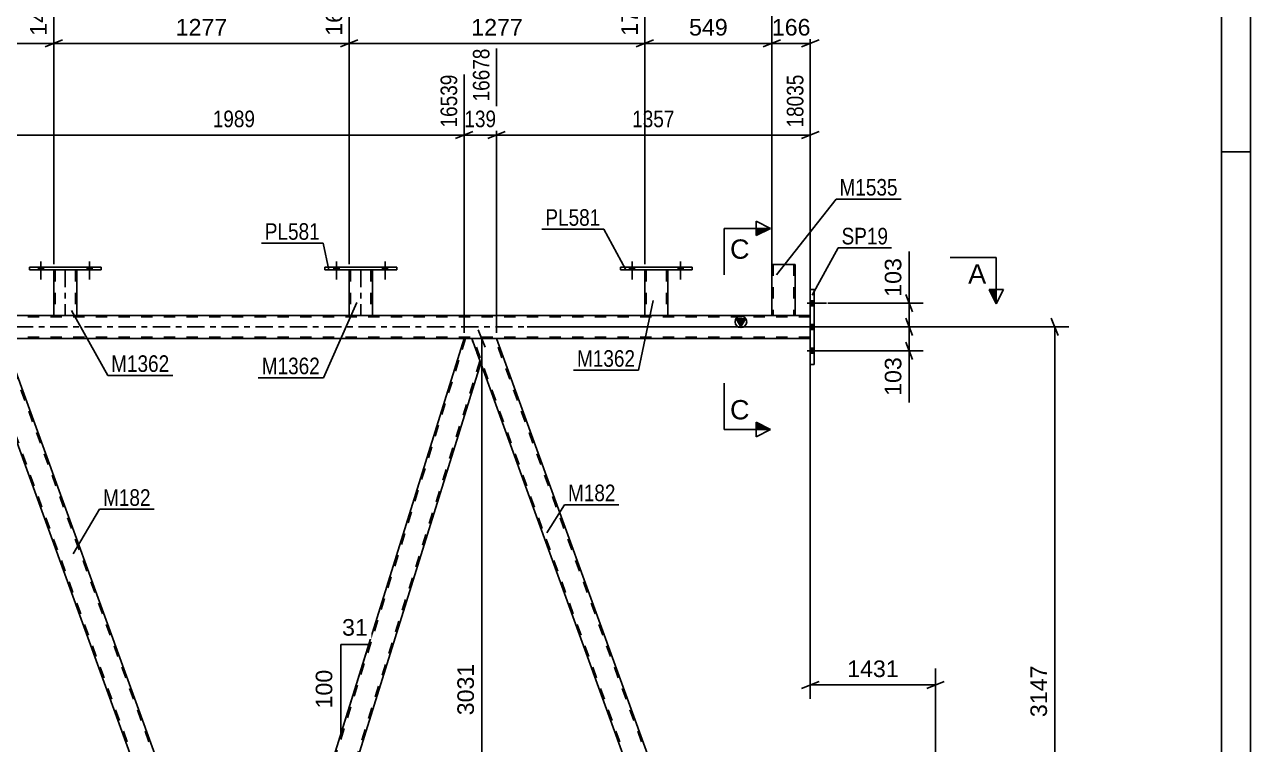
# Model space of a CAD drawing. Header units: millimetres. Extents: x 0 to 3371, y 0 to 1899.
# Drawn here: x 629.1 to 841, y 344.7 to 469 of the extents above; entities that cross this region are included whole.
import ezdxf

# ---------------------------------------------------------------- set-up
doc = ezdxf.new("R2010")
doc.units = ezdxf.units.MM
doc.linetypes.add('DXK_LINE_DOT2', pattern=[3.9198, 1.9599, -1.9599])
doc.linetypes.add('DXK_LINE_DOT3', pattern=[5.9187, 2.979, -0.9799, 0.9799, -0.9799])
doc.styles.add('Arial', font='ARIAL.TTF', dxfattribs={"height": 0.2})
doc.styles.add('Arial Narrow', font='ARIALN.TTF', dxfattribs={"height": 0.2})

# ---------------------------------------------------------------- blocks, each defined once
blk = doc.blocks.new('Unknown-203723636-1133')
at = {"color": 5, "linetype": 'Continuous'}
for p, q in [((841, 0), (841, 594)), ((836, 5), (836, 589)), ((841, 447), (836, 447))]:
    blk.add_line(p, q, dxfattribs=at)
blk = doc.blocks.new('Part-203723636-5154 - 5074')
at = {"linetype": 'Continuous'}
blk.add_hatch(color=2, dxfattribs=at).paths.add_polyline_path([(752.93, 416.76), (752.13, 418.16), (753.73, 418.16)])
at = {"color": 7, "linetype": 'DXK_LINE_DOT2'}
for p, q in [((764.93, 418.52), (100.87, 418.52)), ((762.29, 418.76), (758.29, 418.76)), ((764.93, 418.76), (764.93, 414.76)), ((764.93, 415), (100.87, 415)), ((710.67, 414.76), (705.09, 414.76))]:
    blk.add_line(p, q, dxfattribs=at)
at = {"color": 2, "linetype": 'Continuous'}
for p, q in [((758.29, 418.76), (568.71, 418.76)), ((752.93, 416.76), (752.13, 418.16)), ((752.13, 418.16), (753.73, 418.16)), ((753.73, 418.16), (752.93, 416.76)), ((764.93, 418.76), (762.29, 418.76)), ((705.09, 414.76), (625.53, 414.76)), ((764.93, 414.76), (710.67, 414.76))]:
    blk.add_line(p, q, dxfattribs=at)
at = {"color": 7, "linetype": 'DXK_LINE_DOT3'}
blk.add_line((100.87, 416.76), (764.93, 416.76), dxfattribs=at)
at = {"color": 2, "linetype": 'Continuous'}
blk.add_circle((752.93, 417.66), 1, dxfattribs=at)
blk = doc.blocks.new('Bolt-203723636-5216 - 5074')
at = {"linetype": 'Continuous'}
for points in [[(631.52, 426.6), (632.4, 426.6), (632.4, 427.08), (631.52, 427.08)], [(639.92, 426.6), (640.8, 426.6), (640.8, 427.08), (639.92, 427.08)]]:
    blk.add_hatch(color=1, dxfattribs=at).paths.add_polyline_path(points)
at = {"color": 1, "linetype": 'Continuous'}
for p, q in [((631.96, 428.08), (631.96, 424.96)), ((640.36, 428.08), (640.36, 424.96)), ((631.52, 427.08), (631.52, 426.6)), ((632.4, 427.08), (632.4, 426.6)), ((639.92, 427.08), (639.92, 426.6)), ((640.8, 427.08), (640.8, 426.6))]:
    blk.add_line(p, q, dxfattribs=at)
blk = doc.blocks.new('Part-203723636-5229 - 5074')
at = {"color": 2, "linetype": 'Continuous'}
for p, q in [((764.93, 410.26), (764.93, 423.26)), ((764.93, 423.26), (765.57, 423.26)), ((765.57, 423.26), (765.57, 410.26)), ((765.57, 410.26), (764.93, 410.26))]:
    blk.add_line(p, q, dxfattribs=at)
blk = doc.blocks.new('Bolt-203723636-5231 - 5074')
at = {"linetype": 'Continuous'}
for points in [[(631.52, 426.6), (632.4, 426.6), (632.4, 427.08), (631.52, 427.08)], [(639.92, 426.6), (640.8, 426.6), (640.8, 427.08), (639.92, 427.08)]]:
    blk.add_hatch(color=1, dxfattribs=at).paths.add_polyline_path(points)
at = {"color": 1, "linetype": 'Continuous'}
for p, q in [((631.96, 428.08), (631.96, 424.96)), ((640.36, 428.08), (640.36, 424.96)), ((631.52, 427.08), (631.52, 426.6)), ((632.4, 427.08), (632.4, 426.6)), ((639.92, 427.08), (639.92, 426.6)), ((640.8, 427.08), (640.8, 426.6))]:
    blk.add_line(p, q, dxfattribs=at)
blk = doc.blocks.new('Part-203723636-5262 - 5074')
at = {"color": 2, "linetype": 'Continuous'}
for p, q in [((706.41, 414.76), (710.67, 414.76)), ((754.79, 293.54), (710.67, 414.76)), ((750.53, 293.54), (707.96, 410.51))]:
    blk.add_line(p, q, dxfattribs=at)
at = {"color": 7, "linetype": 'DXK_LINE_DOT2'}
for p, q in [((707.96, 410.51), (706.41, 414.76)), ((750.78, 293.54), (706.66, 414.76)), ((754.53, 293.54), (710.41, 414.76)), ((754.79, 293.54), (750.53, 293.54))]:
    blk.add_line(p, q, dxfattribs=at)
blk = doc.blocks.new('Bolt-203723636-5294 - 5074')
at = {"linetype": 'Continuous'}
for points in [[(765.57, 420.42), (765.57, 421.3), (764.93, 421.3), (764.93, 420.42)], [(765.57, 420.42), (765.57, 421.3), (764.93, 421.3), (764.93, 420.42)], [(765.57, 420.42), (765.57, 421.3), (764.93, 421.3), (764.93, 420.42)], [(765.57, 416.32), (765.57, 417.2), (764.93, 417.2), (764.93, 416.32)], [(765.57, 416.32), (765.57, 417.2), (764.93, 417.2), (764.93, 416.32)], [(765.57, 412.22), (765.57, 413.1), (764.93, 413.1), (764.93, 412.22)], [(765.57, 412.22), (765.57, 413.1), (764.93, 413.1), (764.93, 412.22)], [(765.57, 412.22), (765.57, 413.1), (764.93, 413.1), (764.93, 412.22)]]:
    blk.add_hatch(color=1, dxfattribs=at).paths.add_polyline_path(points)
at = {"color": 1, "linetype": 'Continuous'}
for p, q in [((764.41, 420.86), (767.73, 420.86)), ((764.41, 420.86), (767.73, 420.86)), ((764.41, 420.86), (767.73, 420.86)), ((764.93, 421.3), (765.57, 421.3)), ((764.93, 421.3), (765.57, 421.3)), ((764.93, 421.3), (765.57, 421.3)), ((764.93, 420.42), (765.57, 420.42)), ((764.93, 420.42), (765.57, 420.42)), ((764.93, 420.42), (765.57, 420.42)), ((764.41, 416.76), (767.73, 416.76)), ((764.41, 416.76), (767.73, 416.76)), ((764.93, 417.2), (765.57, 417.2)), ((764.93, 417.2), (765.57, 417.2)), ((764.93, 416.32), (765.57, 416.32)), ((764.93, 416.32), (765.57, 416.32)), ((764.41, 412.66), (767.73, 412.66)), ((764.41, 412.66), (767.73, 412.66)), ((764.41, 412.66), (767.73, 412.66)), ((764.93, 413.1), (765.57, 413.1)), ((764.93, 413.1), (765.57, 413.1)), ((764.93, 413.1), (765.57, 413.1)), ((764.93, 412.22), (765.57, 412.22)), ((764.93, 412.22), (765.57, 412.22)), ((764.93, 412.22), (765.57, 412.22))]:
    blk.add_line(p, q, dxfattribs=at)
blk = doc.blocks.new('Part-203723636-5314 - 5074')
at = {"color": 7, "linetype": 'DXK_LINE_DOT2'}
for p, q in [((705.34, 414.76), (668.52, 296.64)), ((707.82, 410.88), (671.25, 293.54)), ((668.81, 298.36), (668.39, 297.01)), ((669.65, 293.54), (668.39, 297.01)), ((673, 298.36), (671.5, 293.54)), ((671.5, 293.54), (669.65, 293.54))]:
    blk.add_line(p, q, dxfattribs=at)
at = {"color": 2, "linetype": 'Continuous'}
for p, q in [((705.09, 414.76), (668.81, 298.36)), ((706.41, 414.76), (705.09, 414.76)), ((707.96, 410.51), (706.41, 414.76)), ((707.96, 410.51), (673, 298.36))]:
    blk.add_line(p, q, dxfattribs=at)
blk = doc.blocks.new('Part-203723636-5319 - 5074')
at = {"color": 2, "linetype": 'Continuous'}
for p, q in [((625.53, 414.76), (621.27, 414.76)), ((625.53, 414.76), (667.9, 298.36)), ((663.64, 298.36), (622.82, 410.51))]:
    blk.add_line(p, q, dxfattribs=at)
at = {"color": 7, "linetype": 'DXK_LINE_DOT2'}
for p, q in [((621.27, 414.76), (622.82, 410.51)), ((665.65, 293.54), (621.53, 414.76)), ((669.4, 293.54), (625.28, 414.76)), ((665.4, 293.54), (663.64, 298.36)), ((669.65, 293.54), (667.9, 298.36)), ((669.65, 293.54), (665.4, 293.54))]:
    blk.add_line(p, q, dxfattribs=at)
blk = doc.blocks.new('Part-203723636-5446 - 5074')
at = {"color": 2, "linetype": 'Continuous'}
for p, q in [((681.04, 426.6), (681.04, 427.08)), ((681.04, 427.08), (693.44, 427.08)), ((693.44, 426.6), (681.04, 426.6)), ((693.44, 427.08), (693.44, 426.6))]:
    blk.add_line(p, q, dxfattribs=at)
blk = doc.blocks.new('Part-203723636-5451 - 5074')
at = {"color": 2, "linetype": 'Continuous'}
for p, q in [((685.24, 426.6), (685.24, 418.76)), ((689.24, 426.6), (689.24, 418.76)), ((689.2, 418.76), (685.24, 418.76)), ((689.24, 418.76), (689.2, 418.76))]:
    blk.add_line(p, q, dxfattribs=at)
at = {"color": 7, "linetype": 'DXK_LINE_DOT2'}
for p, q in [((685.24, 426.6), (689.24, 426.6)), ((685.24, 426.6), (685.24, 426.6)), ((685.24, 426.6), (685.24, 426.6)), ((685.48, 426.6), (685.48, 418.76)), ((689, 426.6), (689, 418.76)), ((689.24, 426.6), (689.24, 426.6)), ((689.24, 426.6), (689.24, 426.6)), ((688.98, 418.76), (689, 418.76)), ((689.24, 418.76), (689.24, 418.76))]:
    blk.add_line(p, q, dxfattribs=at)
at = {"color": 7, "linetype": 'DXK_LINE_DOT3'}
blk.add_line((687.24, 426.6), (687.24, 418.76), dxfattribs=at)
blk = doc.blocks.new('Part-203723636-5464 - 5074')
at = {"color": 2, "linetype": 'Continuous'}
for p, q in [((758.29, 427.56), (758.29, 418.76)), ((761.81, 427.56), (758.29, 427.56)), ((761.81, 427.56), (762.29, 427.56)), ((762.29, 427.56), (762.29, 418.76)), ((758.29, 418.76), (762.26, 418.76)), ((762.29, 418.76), (762.26, 418.76))]:
    blk.add_line(p, q, dxfattribs=at)
at = {"color": 7, "linetype": 'DXK_LINE_DOT2'}
for p, q in [((758.53, 427.56), (758.53, 418.76)), ((762.05, 427.56), (761.9, 427.56)), ((761.98, 427.56), (762, 427.56)), ((762, 427.56), (762.03, 427.56)), ((762.03, 427.56), (762.05, 427.56)), ((762.05, 427.56), (762.05, 418.76)), ((762.03, 418.76), (762.05, 418.76))]:
    blk.add_line(p, q, dxfattribs=at)
blk = doc.blocks.new('Part-203723636-5469 - 5074')
at = {"color": 2, "linetype": 'Continuous'}
for p, q in [((732.12, 426.6), (732.12, 427.08)), ((732.12, 427.08), (744.52, 427.08)), ((744.52, 426.6), (732.12, 426.6)), ((744.52, 427.08), (744.52, 426.6))]:
    blk.add_line(p, q, dxfattribs=at)
blk = doc.blocks.new('Bolt-203723636-5478 - 5074')
at = {"linetype": 'Continuous'}
for points in [[(733.68, 426.6), (734.56, 426.6), (734.56, 427.08), (733.68, 427.08)], [(742.08, 426.6), (742.96, 426.6), (742.96, 427.08), (742.08, 427.08)]]:
    blk.add_hatch(color=1, dxfattribs=at).paths.add_polyline_path(points)
at = {"color": 1, "linetype": 'Continuous'}
for p, q in [((734.12, 428.08), (734.12, 424.96)), ((742.52, 428.08), (742.52, 424.96)), ((733.68, 427.08), (733.68, 426.6)), ((734.56, 427.08), (734.56, 426.6)), ((742.08, 427.08), (742.08, 426.6)), ((742.96, 427.08), (742.96, 426.6))]:
    blk.add_line(p, q, dxfattribs=at)
blk = doc.blocks.new('Bolt-203723636-5479 - 5074')
at = {"linetype": 'Continuous'}
for points in [[(733.68, 426.6), (734.56, 426.6), (734.56, 427.08), (733.68, 427.08)], [(742.08, 426.6), (742.96, 426.6), (742.96, 427.08), (742.08, 427.08)]]:
    blk.add_hatch(color=1, dxfattribs=at).paths.add_polyline_path(points)
at = {"color": 1, "linetype": 'Continuous'}
for p, q in [((734.12, 428.08), (734.12, 424.96)), ((742.52, 428.08), (742.52, 424.96)), ((733.68, 427.08), (733.68, 426.6)), ((734.56, 427.08), (734.56, 426.6)), ((742.08, 427.08), (742.08, 426.6)), ((742.96, 427.08), (742.96, 426.6))]:
    blk.add_line(p, q, dxfattribs=at)
blk = doc.blocks.new('Bolt-203723636-5480 - 5074')
at = {"linetype": 'Continuous'}
for points in [[(682.6, 426.6), (683.48, 426.6), (683.48, 427.08), (682.6, 427.08)], [(691, 426.6), (691.88, 426.6), (691.88, 427.08), (691, 427.08)]]:
    blk.add_hatch(color=1, dxfattribs=at).paths.add_polyline_path(points)
at = {"color": 1, "linetype": 'Continuous'}
for p, q in [((683.04, 428.08), (683.04, 424.96)), ((691.44, 428.08), (691.44, 424.96)), ((682.6, 427.08), (682.6, 426.6)), ((683.48, 427.08), (683.48, 426.6)), ((691, 427.08), (691, 426.6)), ((691.88, 427.08), (691.88, 426.6))]:
    blk.add_line(p, q, dxfattribs=at)
blk = doc.blocks.new('Bolt-203723636-5481 - 5074')
at = {"linetype": 'Continuous'}
for points in [[(682.6, 426.6), (683.48, 426.6), (683.48, 427.08), (682.6, 427.08)], [(691, 426.6), (691.88, 426.6), (691.88, 427.08), (691, 427.08)]]:
    blk.add_hatch(color=1, dxfattribs=at).paths.add_polyline_path(points)
at = {"color": 1, "linetype": 'Continuous'}
for p, q in [((683.04, 428.08), (683.04, 424.96)), ((691.44, 428.08), (691.44, 424.96)), ((682.6, 427.08), (682.6, 426.6)), ((683.48, 427.08), (683.48, 426.6)), ((691, 427.08), (691, 426.6)), ((691.88, 427.08), (691.88, 426.6))]:
    blk.add_line(p, q, dxfattribs=at)
blk = doc.blocks.new('Part-203723636-5491 - 5074')
at = {"color": 2, "linetype": 'Continuous'}
for p, q in [((736.32, 426.6), (736.32, 418.76)), ((740.32, 426.6), (740.32, 418.76)), ((740.28, 418.76), (736.32, 418.76)), ((740.32, 418.76), (740.28, 418.76))]:
    blk.add_line(p, q, dxfattribs=at)
at = {"color": 7, "linetype": 'DXK_LINE_DOT2'}
for p, q in [((736.32, 426.6), (740.32, 426.6)), ((736.32, 426.6), (736.32, 426.6)), ((736.32, 426.6), (736.32, 426.6)), ((736.56, 426.6), (736.56, 418.76)), ((740.08, 426.6), (740.08, 418.76)), ((740.32, 426.6), (740.32, 426.6)), ((740.32, 426.6), (740.32, 426.6)), ((740.06, 418.76), (740.08, 418.76)), ((740.32, 418.76), (740.32, 418.76))]:
    blk.add_line(p, q, dxfattribs=at)
blk = doc.blocks.new('Part-203723636-5502 - 5074')
at = {"color": 2, "linetype": 'Continuous'}
for p, q in [((629.96, 426.6), (629.96, 427.08)), ((629.96, 427.08), (642.36, 427.08)), ((642.36, 426.6), (629.96, 426.6)), ((642.36, 427.08), (642.36, 426.6))]:
    blk.add_line(p, q, dxfattribs=at)
blk = doc.blocks.new('Part-203723636-5523 - 5074')
at = {"color": 2, "linetype": 'Continuous'}
for p, q in [((634.16, 426.6), (634.16, 418.76)), ((638.16, 426.6), (638.16, 418.76)), ((634.16, 418.76), (638.16, 418.76))]:
    blk.add_line(p, q, dxfattribs=at)
at = {"color": 7, "linetype": 'DXK_LINE_DOT2'}
for p, q in [((634.16, 426.6), (638.16, 426.6)), ((634.16, 426.6), (634.16, 426.6)), ((634.16, 426.6), (634.16, 426.6)), ((634.4, 426.6), (634.4, 418.76)), ((637.92, 426.6), (637.92, 418.76)), ((638.16, 426.6), (638.16, 426.6)), ((638.16, 426.6), (638.16, 426.6)), ((637.86, 418.76), (637.9, 418.76)), ((637.86, 418.76), (637.9, 418.76)), ((637.9, 418.76), (637.92, 418.76)), ((637.9, 418.76), (637.92, 418.76))]:
    blk.add_line(p, q, dxfattribs=at)
at = {"color": 7, "linetype": 'DXK_LINE_DOT3'}
blk.add_line((636.16, 426.6), (636.16, 418.76), dxfattribs=at)
blk = doc.blocks.new('StraightDimension-203723636-13689 - 5074')
at = {"color": 7, "linetype": 'Continuous'}
for p, q in [((710.67, 415.76), (710.67, 464.85)), ((764.93, 419.76), (764.93, 460.35)), ((712.17, 450.51), (709.17, 449.31)), ((710.67, 449.91), (764.93, 449.91)), ((763.43, 449.31), (766.43, 450.51))]:
    blk.add_line(p, q, dxfattribs=at)
at = {"color": 0, "linetype": 'Continuous'}
blk.add_wipeout([(764.33, 460.95), (760.13, 460.95), (760.13, 450.61), (764.33, 450.61)], dxfattribs=at)
at = {"color": 0}
blk.add_wipeout([(742.06, 450.66), (742.06, 454.86), (733.54, 454.86), (733.54, 450.66)], dxfattribs=at)
at = {"color": 3, "linetype": 'Continuous', "style": 'Arial Narrow'}
blk.add_text('18035', height=2.863, rotation=90.0002, dxfattribs=at).set_placement((763.73, 451.21))
at = {"color": 3, "style": 'Arial Narrow'}
blk.add_text('1357', height=2.863, dxfattribs=at).set_placement((734.14, 451.26))
blk = doc.blocks.new('StraightDimension-203723636-6274 - 5074')
at = {"color": 7, "linetype": 'Continuous'}
for p, q in [((807.78, 415.26), (806.58, 418.26)), ((715.99, 416.76), (809.58, 416.76)), ((807.18, 290.9), (807.18, 416.76)), ((806.58, 292.4), (807.78, 289.4)), ((776.08, 290.9), (809.58, 290.9))]:
    blk.add_line(p, q, dxfattribs=at)
at = {"color": 0}
blk.add_wipeout([(806.43, 358.87), (802.23, 358.87), (802.23, 348.78), (806.43, 348.78)], dxfattribs=at)
at = {"color": 3, "style": 'Arial'}
blk.add_text('3147', height=2.865, rotation=90.0002, dxfattribs=at).set_placement((805.83, 349.38))
blk = doc.blocks.new('StraightDimension-203723636-6844 - 5074')
at = {"color": 7, "linetype": 'Continuous'}
for p, q in [((781.41, 422.36), (782.61, 419.36)), ((767.97, 420.86), (784.41, 420.86)), ((782.01, 416.76), (782.01, 420.86)), ((782.61, 415.26), (781.41, 418.26)), ((766.57, 416.76), (784.41, 416.76))]:
    blk.add_line(p, q, dxfattribs=at)
at = {"color": 0}
blk.add_wipeout([(781.26, 429.25), (777.06, 429.25), (777.06, 421.38), (781.26, 421.38)], dxfattribs=at)
at = {"color": 7, "linetype": 'Continuous'}
blk.add_line((782.01, 420.86), (782.01, 429.78), dxfattribs=at)
blk.add_line((782.01, 420.86), (782.01, 429.78), dxfattribs=at)
at = {"color": 3, "style": 'Arial'}
blk.add_text('103', height=2.865, rotation=90.0002, dxfattribs=at).set_placement((780.66, 421.98))
blk = doc.blocks.new('StraightDimension-203723636-5660 - 5074')
at = {"color": 7, "linetype": 'Continuous'}
for p, q in [((708.74, 413.26), (707.54, 416.26)), ((713.46, 414.76), (705.29, 414.76)), ((708.14, 293.54), (708.14, 414.76)), ((707.54, 295.04), (708.74, 292.04)), ((707.73, 293.54), (710.54, 293.54))]:
    blk.add_line(p, q, dxfattribs=at)
at = {"color": 0}
blk.add_wipeout([(707.39, 359.19), (703.19, 359.19), (703.19, 349.1), (707.39, 349.1)], dxfattribs=at)
at = {"color": 3, "style": 'Arial'}
blk.add_text('3031', height=2.865, rotation=90.0002, dxfattribs=at).set_placement((706.79, 349.7))
blk = doc.blocks.new('AngleDimension-203723636-5705 - 5074')
at = {"color": 7, "linetype": 'Continuous'}
for p, q in [((683.81, 361.95), (688.63, 361.95)), ((683.81, 346.48), (688.63, 361.95)), ((683.81, 346.48), (683.81, 361.95)), ((685.13, 350.72), (688.63, 361.95))]:
    blk.add_line(p, q, dxfattribs=at)
at = {"color": 0}
for points in [[(689.04, 362.85), (689.04, 367.05), (683.4, 367.05), (683.4, 362.85)], [(682.91, 358.15), (678.71, 358.15), (678.71, 350.28), (682.91, 350.28)]]:
    blk.add_wipeout(points, dxfattribs=at)
at = {"color": 3, "style": 'Arial'}
blk.add_text('31', height=2.865, dxfattribs=at).set_placement((684, 363.45))
blk.add_text('100', height=2.865, rotation=90.0002, dxfattribs=at).set_placement((682.31, 350.88))
blk = doc.blocks.new('StraightDimension-203723636-5793 - 5074')
at = {"color": 7, "linetype": 'Continuous'}
for p, q in [((764.93, 413.76), (764.93, 352.55)), ((786.55, 294.54), (786.55, 357.8)), ((766.43, 355.55), (763.43, 354.35)), ((764.93, 354.95), (786.55, 354.95)), ((785.05, 354.35), (788.05, 355.55))]:
    blk.add_line(p, q, dxfattribs=at)
at = {"color": 0}
blk.add_wipeout([(780.79, 355.7), (780.79, 359.9), (770.7, 359.9), (770.7, 355.7)], dxfattribs=at)
at = {"color": 3, "style": 'Arial'}
blk.add_text('1431', height=2.865, dxfattribs=at).set_placement((771.3, 356.3))
blk = doc.blocks.new('StraightDimension-203723636-6652 - 5074')
at = {"color": 7, "linetype": 'Continuous'}
for p, q in [((758.29, 424.16), (758.29, 482.65)), ((764.93, 419.76), (764.93, 482.65)), ((756.79, 465.14), (759.79, 466.34)), ((766.43, 466.34), (763.43, 465.14)), ((758.29, 465.74), (764.93, 465.74))]:
    blk.add_line(p, q, dxfattribs=at)
at = {"color": 0}
blk.add_wipeout([(765.55, 466.49), (765.55, 470.69), (757.68, 470.69), (757.68, 466.49)], dxfattribs=at)
at = {"color": 0, "linetype": 'Continuous'}
blk.add_wipeout([(764.33, 483.25), (760.13, 483.25), (760.13, 470.94), (764.33, 470.94)], dxfattribs=at)
at = {"color": 3, "linetype": 'Continuous', "style": 'Arial'}
blk.add_text('18035', height=2.865, rotation=90.0002, dxfattribs=at).set_placement((763.73, 471.54))
at = {"color": 3, "style": 'Arial'}
blk.add_text('166', height=2.865, dxfattribs=at).set_placement((758.28, 467.09))
blk = doc.blocks.new('StraightDimension-203723636-6662 - 5074')
at = {"color": 7, "linetype": 'Continuous'}
for p, q in [((758.29, 424.16), (758.29, 482.65)), ((736.32, 427.6), (736.32, 478.15)), ((737.82, 466.34), (734.82, 465.14)), ((756.79, 465.14), (759.79, 466.34)), ((736.32, 465.74), (758.29, 465.74))]:
    blk.add_line(p, q, dxfattribs=at)
at = {"color": 0, "linetype": 'Continuous'}
blk.add_wipeout([(757.69, 483.25), (753.49, 483.25), (753.49, 470.94), (757.69, 470.94)], dxfattribs=at)
at = {"color": 0}
blk.add_wipeout([(751.24, 466.49), (751.24, 470.69), (743.37, 470.69), (743.37, 466.49)], dxfattribs=at)
at = {"color": 3, "linetype": 'Continuous', "style": 'Arial'}
blk.add_text('17869', height=2.865, rotation=90.0002, dxfattribs=at).set_placement((757.09, 471.54))
at = {"color": 3, "style": 'Arial'}
blk.add_text('549', height=2.865, dxfattribs=at).set_placement((743.97, 467.09))
blk = doc.blocks.new('StraightDimension-203723636-6672 - 5074')
at = {"color": 7, "linetype": 'Continuous'}
for p, q in [((685.24, 427.6), (685.24, 478.15)), ((736.32, 427.6), (736.32, 478.15)), ((686.74, 466.34), (683.74, 465.14)), ((734.82, 465.14), (737.82, 466.34)), ((685.24, 465.74), (736.32, 465.74))]:
    blk.add_line(p, q, dxfattribs=at)
at = {"color": 0, "linetype": 'Continuous'}
blk.add_wipeout([(735.72, 478.75), (731.52, 478.75), (731.52, 466.44), (735.72, 466.44)], dxfattribs=at)
at = {"color": 0}
blk.add_wipeout([(715.82, 466.49), (715.82, 470.69), (705.73, 470.69), (705.73, 466.49)], dxfattribs=at)
at = {"color": 3, "linetype": 'Continuous', "style": 'Arial'}
blk.add_text('17319', height=2.865, rotation=90.0002, dxfattribs=at).set_placement((735.12, 467.04))
at = {"color": 3, "style": 'Arial'}
blk.add_text('1277', height=2.865, dxfattribs=at).set_placement((706.33, 467.09))
blk = doc.blocks.new('StraightDimension-203723636-6682 - 5074')
at = {"color": 7, "linetype": 'Continuous'}
for p, q in [((634.16, 427.6), (634.16, 478.15)), ((685.24, 427.6), (685.24, 478.15)), ((635.66, 466.34), (632.66, 465.14)), ((683.74, 465.14), (686.74, 466.34)), ((634.16, 465.74), (685.24, 465.74))]:
    blk.add_line(p, q, dxfattribs=at)
at = {"color": 0, "linetype": 'Continuous'}
blk.add_wipeout([(684.64, 478.75), (680.44, 478.75), (680.44, 466.44), (684.64, 466.44)], dxfattribs=at)
at = {"color": 0}
blk.add_wipeout([(664.74, 466.49), (664.74, 470.69), (654.65, 470.69), (654.65, 466.49)], dxfattribs=at)
at = {"color": 3, "linetype": 'Continuous', "style": 'Arial'}
blk.add_text('16042', height=2.865, rotation=90.0002, dxfattribs=at).set_placement((684.04, 467.04))
at = {"color": 3, "style": 'Arial'}
blk.add_text('1277', height=2.865, dxfattribs=at).set_placement((655.25, 467.09))
blk = doc.blocks.new('StraightDimension-203723636-6692 - 5074')
at = {"color": 7, "linetype": 'Continuous'}
for p, q in [((583.07, 427.6), (583.07, 478.15)), ((634.16, 427.6), (634.16, 478.15)), ((584.57, 466.34), (581.57, 465.14)), ((632.66, 465.14), (635.66, 466.34)), ((583.07, 465.74), (634.16, 465.74))]:
    blk.add_line(p, q, dxfattribs=at)
at = {"color": 0, "linetype": 'Continuous'}
blk.add_wipeout([(633.56, 478.75), (629.36, 478.75), (629.36, 466.44), (633.56, 466.44)], dxfattribs=at)
at = {"color": 0}
blk.add_wipeout([(613.66, 466.49), (613.66, 470.69), (603.57, 470.69), (603.57, 466.49)], dxfattribs=at)
at = {"color": 3, "linetype": 'Continuous', "style": 'Arial'}
blk.add_text('14765', height=2.865, rotation=90.0002, dxfattribs=at).set_placement((632.96, 467.04))
at = {"color": 3, "style": 'Arial'}
blk.add_text('1277', height=2.865, dxfattribs=at).set_placement((604.17, 467.09))
blk = doc.blocks.new('StraightDimension-203723636-6852 - 5074')
at = {"color": 7, "linetype": 'Continuous'}
for p, q in [((781.41, 418.26), (782.61, 415.26)), ((766.57, 416.76), (784.41, 416.76)), ((782.01, 412.66), (782.01, 416.76)), ((782.61, 411.16), (781.41, 414.16)), ((767.56, 412.66), (784.41, 412.66))]:
    blk.add_line(p, q, dxfattribs=at)
at = {"color": 0}
blk.add_wipeout([(781.26, 412.13), (777.06, 412.13), (777.06, 404.26), (781.26, 404.26)], dxfattribs=at)
at = {"color": 7, "linetype": 'Continuous'}
blk.add_line((782.01, 412.66), (782.01, 403.74), dxfattribs=at)
blk.add_line((782.01, 412.66), (782.01, 403.74), dxfattribs=at)
at = {"color": 3, "style": 'Arial'}
blk.add_text('103', height=2.865, rotation=90.0002, dxfattribs=at).set_placement((780.66, 404.86))
blk = doc.blocks.new('StraightDimension-203723636-13690 - 5074')
at = {"color": 7, "linetype": 'Continuous'}
for p, q in [((710.67, 415.76), (710.67, 464.85)), ((705.09, 415.76), (705.09, 460.35)), ((703.59, 449.31), (706.59, 450.51)), ((705.09, 449.91), (710.67, 449.91)), ((712.17, 450.51), (709.17, 449.31))]:
    blk.add_line(p, q, dxfattribs=at)
at = {"color": 0}
blk.add_wipeout([(711.22, 450.66), (711.22, 454.86), (704.54, 454.86), (704.54, 450.66)], dxfattribs=at)
at = {"color": 0, "linetype": 'Continuous'}
blk.add_wipeout([(710.07, 465.45), (705.87, 465.45), (705.87, 455.11), (710.07, 455.11)], dxfattribs=at)
at = {"color": 3, "linetype": 'Continuous', "style": 'Arial Narrow'}
blk.add_text('16678', height=2.863, rotation=90.0002, dxfattribs=at).set_placement((709.47, 455.71))
at = {"color": 3, "style": 'Arial Narrow'}
blk.add_text('139', height=2.863, dxfattribs=at).set_placement((705.14, 451.26))
blk = doc.blocks.new('StraightDimension-203723636-13691 - 5074')
at = {"color": 7, "linetype": 'Continuous'}
for p, q in [((625.53, 415.76), (625.53, 464.85)), ((705.09, 415.76), (705.09, 460.35)), ((627.03, 450.51), (624.03, 449.31)), ((625.53, 449.91), (705.09, 449.91)), ((703.59, 449.31), (706.59, 450.51))]:
    blk.add_line(p, q, dxfattribs=at)
at = {"color": 0, "linetype": 'Continuous'}
blk.add_wipeout([(704.49, 460.95), (700.29, 460.95), (700.29, 450.61), (704.49, 450.61)], dxfattribs=at)
at = {"color": 0}
blk.add_wipeout([(669.57, 450.66), (669.57, 454.86), (661.05, 454.86), (661.05, 450.66)], dxfattribs=at)
at = {"color": 3, "linetype": 'Continuous', "style": 'Arial Narrow'}
blk.add_text('16539', height=2.863, rotation=90.0002, dxfattribs=at).set_placement((703.89, 451.21))
at = {"color": 3, "style": 'Arial Narrow'}
blk.add_text('1989', height=2.863, dxfattribs=at).set_placement((661.65, 451.26))
blk = doc.blocks.new('Mark-203723636-5225 - 5074')
at = {"color": 0}
blk.add_wipeout([(778.37, 431.02), (778.37, 434.02), (770.33, 434.02), (770.33, 431.02)], dxfattribs=at)
blk.add_wipeout([(778.37, 431.02), (778.37, 434.02), (770.33, 434.02), (770.33, 431.02)], dxfattribs=at)
at = {"color": 30, "linetype": 'Continuous'}
for p, q in [((765.26, 422.27), (769.73, 430.42)), ((769.73, 430.42), (778.97, 430.42))]:
    blk.add_line(p, q, dxfattribs=at)
at = {"color": 3, "style": 'Arial Narrow'}
blk.add_text('SP19', height=2.863, dxfattribs=at).set_placement((770.33, 431.02))
blk = doc.blocks.new('Mark-203723636-5258 - 5074')
at = {"color": 0}
blk.add_wipeout([(731.26, 386.67), (731.26, 389.67), (723.04, 389.67), (723.04, 386.67)], dxfattribs=at)
blk.add_wipeout([(731.26, 386.67), (731.26, 389.67), (723.04, 389.67), (723.04, 386.67)], dxfattribs=at)
at = {"color": 30, "linetype": 'Continuous'}
for p, q in [((719.38, 381.22), (722.44, 386.07)), ((722.44, 386.07), (731.86, 386.07))]:
    blk.add_line(p, q, dxfattribs=at)
at = {"color": 3, "style": 'Arial Narrow'}
blk.add_text('M182', height=2.863, dxfattribs=at).set_placement((723.04, 386.67))
blk = doc.blocks.new('Mark-203723636-5315 - 5074')
at = {"color": 0}
blk.add_wipeout([(650.92, 385.87), (650.92, 388.87), (642.69, 388.87), (642.69, 385.87)], dxfattribs=at)
blk.add_wipeout([(650.92, 385.87), (650.92, 388.87), (642.69, 388.87), (642.69, 385.87)], dxfattribs=at)
at = {"color": 30, "linetype": 'Continuous'}
for p, q in [((637.51, 377.61), (642.09, 385.27)), ((642.09, 385.27), (651.52, 385.27))]:
    blk.add_line(p, q, dxfattribs=at)
at = {"color": 3, "style": 'Arial Narrow'}
blk.add_text('M182', height=2.863, dxfattribs=at).set_placement((642.69, 385.87))
blk = doc.blocks.new('Mark-203723636-5442 - 5074')
at = {"color": 0}
blk.add_wipeout([(680.16, 431.82), (680.16, 434.82), (670.65, 434.82), (670.65, 431.82)], dxfattribs=at)
blk.add_wipeout([(680.16, 431.82), (680.16, 434.82), (670.65, 434.82), (670.65, 431.82)], dxfattribs=at)
at = {"color": 30, "linetype": 'Continuous'}
for p in [(670.05, 431.22), (681.74, 426.6)]:
    blk.add_line(p, (680.76, 431.22), dxfattribs=at)
at = {"color": 3, "style": 'Arial Narrow'}
blk.add_text('PL581', height=2.863, dxfattribs=at).set_placement((670.65, 431.82))
blk = doc.blocks.new('SectionMark-203723636-6902 - 5074')
at = {"linetype": 'Continuous'}
for points in [[(755.55, 432.54), (755.55, 433.79), (758.05, 433.79)], [(755.55, 399.05), (755.55, 400.3), (758.05, 399.05)]]:
    blk.add_hatch(color=6, dxfattribs=at).paths.add_polyline_path(points)
at = {"color": 6, "linetype": 'Continuous'}
for p, q in [((755.55, 432.54), (755.55, 435.04)), ((755.55, 435.04), (758.05, 433.79)), ((750.05, 433.79), (758.05, 433.79)), ((758.05, 433.79), (755.55, 432.54)), ((750.05, 399.05), (758.05, 399.05)), ((758.05, 399.05), (755.55, 400.3)), ((755.55, 400.3), (755.55, 397.8)), ((758.05, 399.05), (755.55, 397.8))]:
    blk.add_line(p, q, dxfattribs=at)
at = {"color": 0, "linetype": 'Continuous'}
for points in [[(754.42, 428.54), (754.42, 432.04), (751.05, 432.04), (751.05, 428.54)], [(754.42, 400.8), (754.42, 404.3), (751.05, 404.3), (751.05, 400.8)]]:
    blk.add_wipeout(points, dxfattribs=at)
at = {"color": 6, "linetype": 'Continuous'}
for p, q in [((750.05, 433.79), (750.05, 425.79)), ((750.05, 399.05), (750.05, 407.05))]:
    blk.add_line(p, q, dxfattribs=at)
at = {"color": 3, "linetype": 'Continuous', "style": 'Arial'}
for p in [(751.05, 428.54), (751.05, 400.8)]:
    blk.add_text('C', height=3.34, dxfattribs=at).set_placement(p)
blk = doc.blocks.new('Mark-203723636-5447 - 5074')
at = {"color": 0}
blk.add_wipeout([(680.17, 408.6), (680.17, 411.6), (670.12, 411.6), (670.12, 408.6)], dxfattribs=at)
blk.add_wipeout([(680.17, 408.6), (680.17, 411.6), (670.12, 411.6), (670.12, 408.6)], dxfattribs=at)
at = {"color": 30, "linetype": 'Continuous'}
for p in [(686.57, 420.99), (669.52, 408)]:
    blk.add_line(p, (680.77, 408), dxfattribs=at)
at = {"color": 3, "style": 'Arial Narrow'}
blk.add_text('M1362', height=2.863, dxfattribs=at).set_placement((670.12, 408.6))
blk = doc.blocks.new('Mark-203723636-5460 - 5074')
at = {"color": 0}
blk.add_wipeout([(780.02, 439.45), (780.02, 442.45), (769.97, 442.45), (769.97, 439.45)], dxfattribs=at)
blk.add_wipeout([(780.02, 439.45), (780.02, 442.45), (769.97, 442.45), (769.97, 439.45)], dxfattribs=at)
at = {"color": 30, "linetype": 'Continuous'}
for p, q in [((759.1, 425.79), (769.37, 438.85)), ((769.37, 438.85), (780.62, 438.85))]:
    blk.add_line(p, q, dxfattribs=at)
at = {"color": 3, "style": 'Arial Narrow'}
blk.add_text('M1535', height=2.863, dxfattribs=at).set_placement((769.97, 439.45))
blk = doc.blocks.new('Mark-203723636-5465 - 5074')
at = {"color": 0}
blk.add_wipeout([(728.64, 434.24), (728.64, 437.24), (719.14, 437.24), (719.14, 434.24)], dxfattribs=at)
blk.add_wipeout([(728.64, 434.24), (728.64, 437.24), (719.14, 437.24), (719.14, 434.24)], dxfattribs=at)
at = {"color": 30, "linetype": 'Continuous'}
for p in [(718.54, 433.64), (733, 426.74)]:
    blk.add_line(p, (729.24, 433.64), dxfattribs=at)
at = {"color": 3, "style": 'Arial Narrow'}
blk.add_text('PL581', height=2.863, dxfattribs=at).set_placement((719.14, 434.24))
blk = doc.blocks.new('Mark-203723636-5487 - 5074')
at = {"color": 0}
blk.add_wipeout([(734.65, 409.89), (734.65, 412.89), (724.6, 412.89), (724.6, 409.89)], dxfattribs=at)
blk.add_wipeout([(734.65, 409.89), (734.65, 412.89), (724.6, 412.89), (724.6, 409.89)], dxfattribs=at)
at = {"color": 30, "linetype": 'Continuous'}
for p in [(737.75, 421.33), (724, 409.29)]:
    blk.add_line(p, (735.25, 409.29), dxfattribs=at)
at = {"color": 3, "style": 'Arial Narrow'}
blk.add_text('M1362', height=2.863, dxfattribs=at).set_placement((724.6, 409.89))
blk = doc.blocks.new('Mark-203723636-5519 - 5074')
at = {"color": 0}
blk.add_wipeout([(654.15, 409), (654.15, 412), (644.09, 412), (644.09, 409)], dxfattribs=at)
blk.add_wipeout([(654.15, 409), (654.15, 412), (644.09, 412), (644.09, 409)], dxfattribs=at)
at = {"color": 30, "linetype": 'Continuous'}
for p, q in [((637.26, 419.58), (643.49, 408.4)), ((643.49, 408.4), (654.75, 408.4))]:
    blk.add_line(p, q, dxfattribs=at)
at = {"color": 3, "style": 'Arial Narrow'}
blk.add_text('M1362', height=2.863, dxfattribs=at).set_placement((644.09, 409))
blk = doc.blocks.new('SectionMark-203723636-6912 - 5074')
at = {"color": 6, "linetype": 'Continuous'}
for p in [(797.07, 428.76), (798.32, 423.26)]:
    blk.add_line(p, (797.07, 420.76), dxfattribs=at)
at = {"color": 0, "linetype": 'Continuous'}
blk.add_wipeout([(795.32, 424.26), (795.32, 427.76), (792.21, 427.76), (792.21, 424.26)], dxfattribs=at)
at = {"linetype": 'Continuous'}
blk.add_hatch(color=6, dxfattribs=at).paths.add_polyline_path([(795.82, 423.26), (797.07, 423.26), (797.07, 420.76)])
at = {"color": 6, "linetype": 'Continuous'}
for p, q in [((797.07, 428.76), (789.07, 428.76)), ((795.82, 423.26), (798.32, 423.26)), ((797.07, 420.76), (795.82, 423.26))]:
    blk.add_line(p, q, dxfattribs=at)
at = {"color": 3, "linetype": 'Continuous', "style": 'Arial'}
blk.add_text('A', height=3.34, dxfattribs=at).set_placement((792.21, 424.26))

msp = doc.modelspace()

# ---------------------------------------------------------------- block references
for name in ['Unknown-203723636-1133', 'Bolt-203723636-5216 - 5074', 'Bolt-203723636-5231 - 5074', 'Bolt-203723636-5480 - 5074', 'Bolt-203723636-5481 - 5074', 'Bolt-203723636-5478 - 5074', 'Bolt-203723636-5479 - 5074', 'Part-203723636-5502 - 5074', 'Part-203723636-5523 - 5074', 'Part-203723636-5446 - 5074', 'Part-203723636-5451 - 5074', 'Part-203723636-5469 - 5074', 'Part-203723636-5491 - 5074', 'Part-203723636-5464 - 5074', 'Part-203723636-5229 - 5074', 'Bolt-203723636-5294 - 5074', 'Part-203723636-5154 - 5074', 'Part-203723636-5319 - 5074', 'Part-203723636-5314 - 5074', 'Part-203723636-5262 - 5074']:
    msp.add_blockref(name, (0, 0))

# ---------------------------------------------------------------- next in the draw order: block references
for name in ['StraightDimension-203723636-13689 - 5074', 'Mark-203723636-5315 - 5074', 'AngleDimension-203723636-5705 - 5074']:
    msp.add_blockref(name, (0, 0))

# ---------------------------------------------------------------- next in the draw order: block references
for name in ['StraightDimension-203723636-6274 - 5074', 'StraightDimension-203723636-5660 - 5074']:
    msp.add_blockref(name, (0, 0))

# ---------------------------------------------------------------- next in the draw order: block references
for name in ['StraightDimension-203723636-6844 - 5074', 'Mark-203723636-5487 - 5074', 'StraightDimension-203723636-5793 - 5074', 'Mark-203723636-5258 - 5074']:
    msp.add_blockref(name, (0, 0))

# ---------------------------------------------------------------- next in the draw order: block references
for name in ['StraightDimension-203723636-6652 - 5074', 'StraightDimension-203723636-6852 - 5074']:
    msp.add_blockref(name, (0, 0))

# ---------------------------------------------------------------- next in the draw order: block references
for name in ['StraightDimension-203723636-6662 - 5074', 'Mark-203723636-5225 - 5074']:
    msp.add_blockref(name, (0, 0))

# ---------------------------------------------------------------- next in the draw order: block references
for name in ['StraightDimension-203723636-6672 - 5074', 'SectionMark-203723636-6902 - 5074']:
    msp.add_blockref(name, (0, 0))

# ---------------------------------------------------------------- next in the draw order: block references
for name in ['StraightDimension-203723636-6682 - 5074', 'StraightDimension-203723636-13690 - 5074', 'Mark-203723636-5460 - 5074', 'Mark-203723636-5465 - 5074']:
    msp.add_blockref(name, (0, 0))

# ---------------------------------------------------------------- next in the draw order: block references
msp.add_blockref('StraightDimension-203723636-6692 - 5074', (0, 0))

# ---------------------------------------------------------------- next in the draw order: block references
msp.add_blockref('StraightDimension-203723636-13691 - 5074', (0, 0))

# ---------------------------------------------------------------- next in the draw order: block references
for name in ['Mark-203723636-5442 - 5074', 'Mark-203723636-5519 - 5074', 'Mark-203723636-5447 - 5074']:
    msp.add_blockref(name, (0, 0))

# ---------------------------------------------------------------- next in the draw order: block references
msp.add_blockref('SectionMark-203723636-6912 - 5074', (0, 0))

doc.saveas('drawing.dxf')
